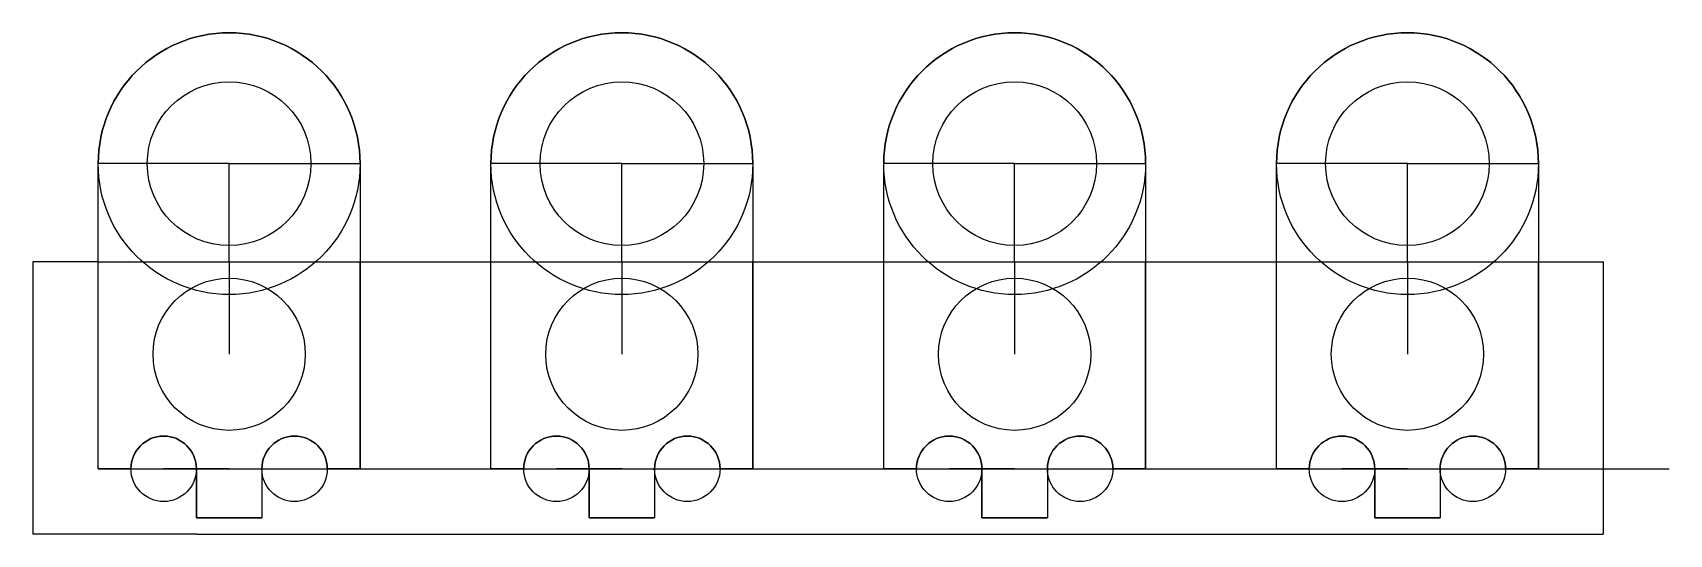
# Model space of a CAD drawing. Units: millimetres at full size, sheet at 4:1. Extents: x -7.7 to 42.3, y -1.6 to 13.7.
import ezdxf

# ---------------------------------------------------------------- set-up
doc = ezdxf.new("R2010")
doc.units = ezdxf.units.MM
doc.header["$LTSCALE"] = 0.25
for name, color, linetype in [('0-0', 7, 'Continuous'), ('0-1', 7, 'Continuous'), ('0-2', 7, 'Continuous'), ('0-3', 7, 'Continuous')]:
    doc.layers.add(name, color=color, linetype=linetype)

msp = doc.modelspace()

# ---------------------------------------------------------------- linework, layer by layer
at = {"layer": '0-0'}
for p, q in [((-1.6545, 9.6903), (-5.6545, 9.6903)), ((-5.6545, 6.6903), (-5.6545, 9.6903)), ((-1.6545, 9.6903), (2.3455, 9.6903)), ((2.3455, 9.6903), (2.3455, 6.6903)), ((10.3455, 9.6903), (6.3455, 9.6903)), ((6.3455, 6.6903), (6.3455, 9.6903)), ((10.3455, 9.6903), (14.3455, 9.6903)), ((14.3455, 9.6903), (14.3455, 6.6903)), ((22.3455, 9.6903), (18.3455, 9.6903)), ((18.3455, 6.6903), (18.3455, 9.6903)), ((22.3455, 9.6903), (26.3455, 9.6903)), ((26.3455, 9.6903), (26.3455, 6.6903)), ((34.3455, 9.6903), (30.3455, 9.6903)), ((30.3455, 6.6903), (30.3455, 9.6903)), ((34.3455, 9.6903), (38.3455, 9.6903)), ((38.3455, 9.6903), (38.3455, 6.6903)), ((-5.6545, 0.3653), (-5.6545, 6.6903)), ((-1.6545, 6.6903), (-1.6545, 3.8653)), ((2.3455, 0.3653), (2.3455, 6.6903)), ((6.3455, 0.3653), (6.3455, 6.6903)), ((10.3455, 6.6903), (10.3455, 3.8653)), ((14.3455, 0.3653), (14.3455, 6.6903)), ((18.3455, 0.3653), (18.3455, 6.6903)), ((22.3455, 6.6903), (22.3455, 3.8653)), ((26.3455, 0.3653), (26.3455, 6.6903)), ((30.3455, 0.3653), (30.3455, 6.6903)), ((34.3455, 6.6903), (34.3455, 3.8653)), ((38.3455, 0.3653), (38.3455, 6.6903)), ((-5.6545, 0.3653), (2.3455, 0.3653)), ((-2.6545, 0.3653), (-3.6545, 0.3653)), ((-1.6545, 0.3653), (-2.6545, 0.3653)), ((-0.6545, 0.3653), (-0.6545, -1.1347)), ((-0.6545, 0.3653), (0.3455, 0.3653)), ((9.3455, 0.3653), (8.3455, 0.3653)), ((10.3455, 0.3653), (9.3455, 0.3653)), ((11.3455, 0.3653), (11.3455, -1.1347)), ((11.3455, 0.3653), (12.3455, 0.3653)), ((21.3455, 0.3653), (20.3455, 0.3653)), ((22.3455, 0.3653), (21.3455, 0.3653)), ((23.3455, 0.3653), (23.3455, -1.1347)), ((23.3455, 0.3653), (24.3455, 0.3653)), ((33.3455, 0.3653), (32.3455, 0.3653)), ((34.3455, 0.3653), (33.3455, 0.3653)), ((35.3455, 0.3653), (35.3455, -1.1347)), ((35.3455, 0.3653), (36.3455, 0.3653)), ((38.3455, 0.3653), (42.3455, 0.3653))]:
    msp.add_line(p, q, dxfattribs=at)
for points in [[(-1.6545, 6.6903), (-1.6545, 7.1903), (-1.6545, 9.6903)], [(10.3455, 6.6903), (10.3455, 7.1903), (10.3455, 9.6903)], [(22.3455, 6.6903), (22.3455, 7.1903), (22.3455, 9.6903)], [(34.3455, 6.6903), (34.3455, 7.1903), (34.3455, 9.6903)], [(-5.6545, 6.6903), (-1.6545, 6.6903), (2.3455, 6.6903)], [(6.3455, 6.6903), (10.3455, 6.6903), (14.3455, 6.6903)], [(18.3455, 6.6903), (22.3455, 6.6903), (26.3455, 6.6903)], [(30.3455, 6.6903), (34.3455, 6.6903), (38.3455, 6.6903)], [(-5.6545, 0.3653), (-1.6545, 0.3653), (-0.6545, 0.3653)], [(-2.6545, 0.3653), (-2.6545, -1.1347), (-0.6545, -1.1347)], [(2.3455, 0.3653), (6.3455, 0.3653), (14.3455, 0.3653)], [(6.3455, 0.3653), (10.3455, 0.3653), (11.3455, 0.3653)], [(9.3455, 0.3653), (9.3455, -1.1347), (11.3455, -1.1347)], [(14.3455, 0.3653), (18.3455, 0.3653), (26.3455, 0.3653)], [(18.3455, 0.3653), (22.3455, 0.3653), (23.3455, 0.3653)], [(21.3455, 0.3653), (21.3455, -1.1347), (23.3455, -1.1347)], [(26.3455, 0.3653), (30.3455, 0.3653), (38.3455, 0.3653)], [(30.3455, 0.3653), (34.3455, 0.3653), (35.3455, 0.3653)], [(33.3455, 0.3653), (33.3455, -1.1347), (35.3455, -1.1347)]]:
    msp.add_lwpolyline(points, dxfattribs=at)
for centre, radius in [((-1.6545, 9.6903), 4), ((10.3455, 9.6903), 4), ((22.3455, 9.6903), 4), ((34.3455, 9.6903), 4), ((-1.6545, 9.6903), 2.5), ((10.3455, 9.6903), 2.5), ((22.3455, 9.6903), 2.5), ((34.3455, 9.6903), 2.5), ((-1.6545, 3.8653), 2.325), ((10.3455, 3.8653), 2.325), ((22.3455, 3.8653), 2.325), ((34.3455, 3.8653), 2.325), ((-3.6545, 0.3653), 1), ((0.3455, 0.3653), 1), ((8.3455, 0.3653), 1), ((12.3455, 0.3653), 1), ((20.3455, 0.3653), 1), ((24.3455, 0.3653), 1), ((32.3455, 0.3653), 1), ((36.3455, 0.3653), 1)]:
    msp.add_circle(centre, radius, dxfattribs=at)
at = {"layer": '0-1'}
for p, q in [((-5.6545, 0.3653), (-5.6545, 9.6903)), ((6.3455, 0.3653), (6.3455, 9.6903)), ((18.3455, 0.3653), (18.3455, 9.6903)), ((30.3455, 0.3653), (30.3455, 9.6903)), ((-4.6545, 0.3653), (-5.6545, 0.3653)), ((7.3455, 0.3653), (6.3455, 0.3653)), ((19.3455, 0.3653), (18.3455, 0.3653)), ((31.3455, 0.3653), (30.3455, 0.3653))]:
    msp.add_line(p, q, dxfattribs=at)
for points in [[(2.3455, 9.6903), (2.3455, 0.3653), (1.3455, 0.3653)], [(14.3455, 9.6903), (14.3455, 0.3653), (13.3455, 0.3653)], [(26.3455, 9.6903), (26.3455, 0.3653), (25.3455, 0.3653)], [(38.3455, 9.6903), (38.3455, 0.3653), (37.3455, 0.3653)], [(-0.6545, 0.3653), (-0.6545, -1.1347), (-2.6545, -1.1347), (-2.6545, 0.3653)], [(11.3455, 0.3653), (11.3455, -1.1347), (9.3455, -1.1347), (9.3455, 0.3653)], [(23.3455, 0.3653), (23.3455, -1.1347), (21.3455, -1.1347), (21.3455, 0.3653)], [(35.3455, 0.3653), (35.3455, -1.1347), (33.3455, -1.1347), (33.3455, 0.3653)]]:
    msp.add_lwpolyline(points, dxfattribs=at)
for centre, radius in [((-1.6545, 9.6903), 4), ((10.3455, 9.6903), 4), ((22.3455, 9.6903), 4), ((34.3455, 9.6903), 4), ((-3.6545, 0.3653), 1), ((0.3455, 0.3653), 1), ((8.3455, 0.3653), 1), ((12.3455, 0.3653), 1), ((20.3455, 0.3653), 1), ((24.3455, 0.3653), 1), ((32.3455, 0.3653), 1), ((36.3455, 0.3653), 1)]:
    msp.add_arc(centre, radius, 0, 180, dxfattribs=at)
at = {"layer": '0-2'}
for centre, radius in [((-1.6545, 9.6903), 2.5), ((10.3455, 9.6903), 2.5), ((22.3455, 9.6903), 2.5), ((34.3455, 9.6903), 2.5), ((-1.6545, 3.8653), 2.325), ((10.3455, 3.8653), 2.325), ((22.3455, 3.8653), 2.325), ((34.3455, 3.8653), 2.325)]:
    msp.add_circle(centre, radius, dxfattribs=at)
at = {"layer": '0-3'}
for p, q in [((-5.6545, 6.6903), (-7.6545, 6.6903)), ((-7.6545, 6.6903), (-7.6545, -1.6347)), ((-5.6545, 6.6903), (38.3455, 6.6903)), ((38.3455, 6.6903), (40.3455, 6.6903)), ((40.3276, 6.6981), (40.3276, -1.6347)), ((-2.6545, -1.6347), (-7.6545, -1.6347)), ((-2.6545, -1.6347), (40.3276, -1.6347))]:
    msp.add_line(p, q, dxfattribs=at)

doc.saveas('drawing.dxf')
